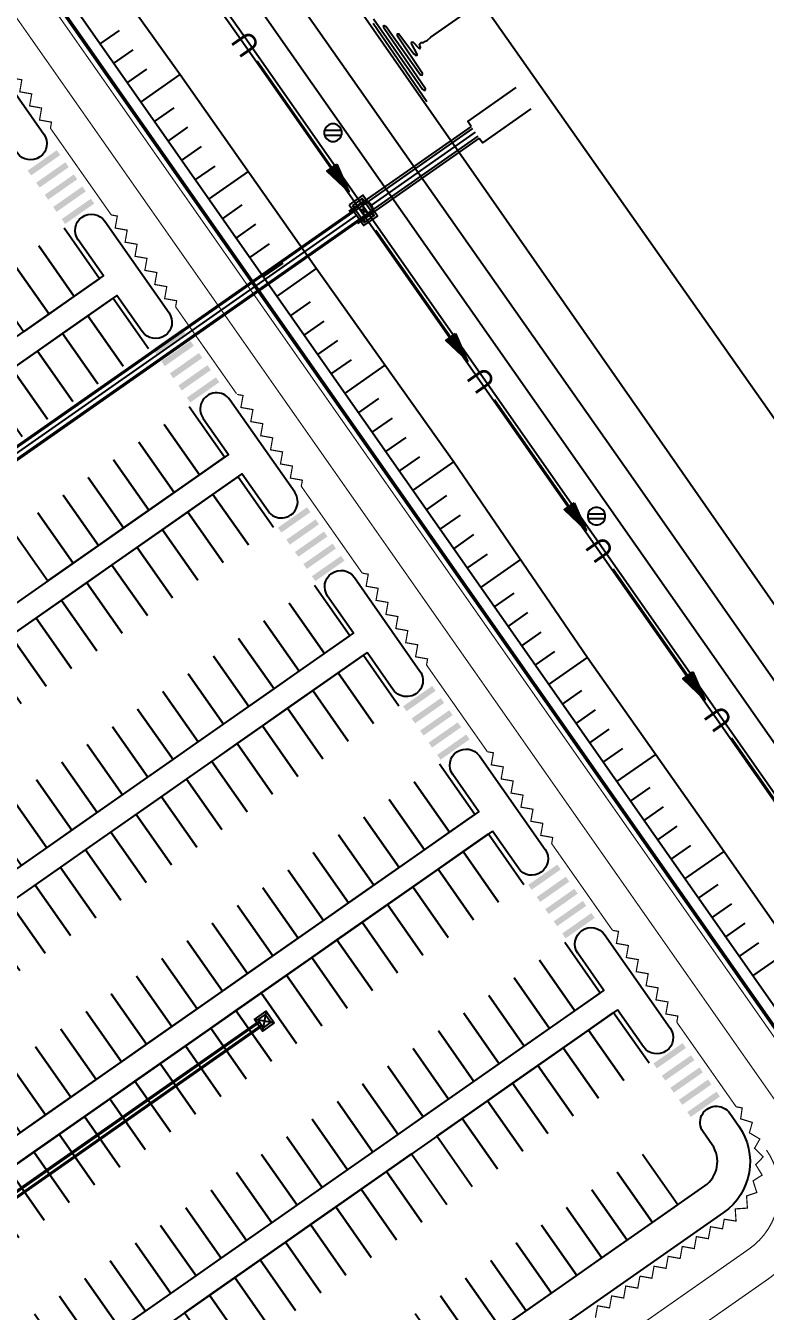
# Model space of a CAD drawing. Header units: millimetres. Extents: x 152904052 to 153933663, y 538271515 to 539240469.
# Drawn here: x 153390130 to 153452504, y 538803858 to 538912353 of the extents above; entities that cross this region are included whole.
import ezdxf
from ezdxf.enums import TextEntityAlignment as Align

# ---------------------------------------------------------------- set-up
doc = ezdxf.new("R2010")
doc.units = ezdxf.units.MM
doc.layers.add('SCHM', color=9, linetype='Continuous')
doc.styles.add('IIAC FONT', font='Gulim.ttf')

msp = doc.modelspace()

# ---------------------------------------------------------------- linework, layer by layer
at = {"layer": 'SCHM'}
for p, q in [((153396399, 538910811.2), (153398038.7, 538911959.3)), ((153397546.2, 538909172.9), (153399194.1, 538910326.8)), ((153398693.3, 538907534.6), (153400349.4, 538908694.2)), ((153399840.5, 538905896.3), (153403166.5, 538908225.2)), ((153400987.6, 538904258), (153402651.5, 538905423)), ((153402134.8, 538902619.7), (153403799.4, 538903785.3)), ((153403281.9, 538900981.4), (153404947.4, 538902147.5)), ((153404429.1, 538899343.1), (153406095.4, 538900509.8)), ((153405576.2, 538897704.8), (153408910.5, 538900039.4)), ((153406723.4, 538896066.4), (153408391.3, 538897234.3)), ((153407870.5, 538894428.1), (153409539.3, 538895596.6)), ((153409017.7, 538892789.8), (153410687.3, 538893958.9)), ((153410164.8, 538891151.5), (153411835.2, 538892321.2)), ((153411312, 538889513.2), (153414656.2, 538891854.9)), ((153412459.1, 538887874.9), (153414137.4, 538889050.1)), ((153413606.3, 538886236.6), (153415290.7, 538887416.1)), ((153414753.4, 538884598.3), (153416444, 538885782.1)), ((153415900.6, 538882960), (153417597.3, 538884148.1)), ((153417047.8, 538881321.7), (153420453.4, 538883706.4)), ((153418194.9, 538879683.4), (153419903.9, 538880880.1)), ((153419342.1, 538878045.1), (153421057.2, 538879246.1)), ((153420489.2, 538876406.8), (153422210.5, 538877612)), ((153421636.4, 538874768.5), (153423363.8, 538875978)), ((153422783.5, 538873130.2), (153426245.2, 538875554.1)), ((153423930.7, 538871491.9), (153425651.7, 538872696.9)), ((153425077.8, 538869853.6), (153426789, 538871051.8)), ((153426225, 538868215.3), (153427926.3, 538869406.6)), ((153427372.1, 538866577), (153429063.6, 538867761.4)), ((153428519.3, 538864938.7), (153431882.6, 538867293.7)), ((153429666.4, 538863300.4), (153431338.3, 538864471)), ((153430813.6, 538861662.1), (153432475.6, 538862825.8)), ((153431960.7, 538860023.8), (153433612.9, 538861180.6)), ((153433107.9, 538858385.5), (153434750.2, 538859535.4)), ((153434255, 538856747.2), (153437524, 538859036.1)), ((153435402.2, 538855108.8), (153437038.3, 538856254.5)), ((153436549.4, 538853470.5), (153438187.1, 538854617.3)), ((153437696.5, 538851832.2), (153439335.9, 538852980.2)), ((153438843.7, 538850193.9), (153440484.7, 538851343)), ((153439990.8, 538848555.6), (153443276.2, 538850856.1)), ((153441138, 538846917.3), (153442782.3, 538848068.7)), ((153442285.1, 538845279), (153443931.1, 538846431.5)), ((153443432.3, 538843640.7), (153445079.9, 538844794.4)), ((153444579.4, 538842002.4), (153446228.7, 538843157.2)), ((153445726.6, 538840364.1), (153449027.6, 538842675.5)), ((153446873.7, 538838725.8), (153448523.8, 538839881.2)), ((153448020.9, 538837087.5), (153449670.6, 538838242.6)), ((153449168, 538835449.2), (153450817.3, 538836604)), ((153450315.2, 538833810.9), (153451964.1, 538834965.5)), ((153451462.3, 538832172.6), (153454759.3, 538834481.1)), ((153410402.9, 538829180.7), (153410108.2, 538827509.4)), ((153410402.9, 538829180.7), (153410108.2, 538827509.4)), ((153368826.9, 538799641.6), (153409784.5, 538828320.4)), ((153369113.7, 538799232), (153410071.3, 538827910.8)), ((153411091.2, 538828197.7), (153409419.9, 538828492.4)), ((153411091.2, 538828197.7), (153409419.9, 538828492.4))]:
    msp.add_line(p, q, dxfattribs=at)
at = {"layer": 'SCHM', "ltscale": 10}
for p, q in [((153368884.2, 538799559.6), (153409841.8, 538828238.5)), ((153369056.3, 538799313.9), (153410013.9, 538827992.7))]:
    msp.add_line(p, q, dxfattribs=at)
at = {"layer": 'SCHM'}
for points in [[(153309206.5, 538922882.6), (153362041.8, 538959878.3), (153517431.3, 538737959.2), (153500636.4, 538637005.7), (153497846.8, 538615992.3), (153507779.6, 538601806.8), (153445728.8, 538558358.4)], [(153368480.6, 538957184.3), (153379914.4, 538940774.9), (153391533.7, 538924495.3), (153403166.5, 538908225.2), (153414656.2, 538891854.9), (153426245.2, 538875554.1), (153437524, 538859036.1), (153449027.6, 538842675.5), (153460487.6, 538826284.4), (153472057.4, 538809970.2), (153483327.8, 538793446.3), (153494806.5, 538777068.3), (153506223.5, 538760647.1), (153520027.1, 538740488.4), (153516130.8, 538718753.3)], [(153419467.4, 538912921.3), (153423600.5, 538907009.6), (153423716.5, 538906909), (153423824.1, 538906922.1), (153423834.3, 538907030), (153420365.7, 538912130.8), (153420317.2, 538912340.2), (153420350, 538912363.1), (153420539.7, 538912300.7), (153423413.7, 538908210.4), (153423553.2, 538908185.6), (153423606.3, 538908309.8), (153421495.6, 538911472.2), (153421481.8, 538911675.7), (153421605.1, 538911662.1), (153422853.1, 538909990.5), (153423020.9, 538909829.8), (153423156.4, 538909859.9), (153423140.3, 538909949.5), (153422654.1, 538910859.6), (153422690.6, 538910994.6), (153422801.9, 538910975.2), (153423253.8, 538910496.5), (153423374.9, 538910399.7), (153423439.4, 538910507.8), (153423349.4, 538910791.1), (153423473.4, 538910938.6), (153423681.2, 538910946), (153423859.2, 538911041.6), (153423976.5, 538911092.8), (153424299.1, 538911398), (153428562.2, 538914368.7)], [(153423955.3, 538905930.6), (153419447.2, 538912541.8)], [(153409651.2, 538909391.4), (153415960.5, 538900380.8)], [(153427698.8, 538903856.1), (153427412, 538904265.6), (153431507.7, 538907133.5)], [(153428387, 538902873.1), (153428673.8, 538902463.5), (153432769.6, 538905331.4)], [(153415326.8, 538903534.8), (153416765.9, 538903534.8)], [(153427698.8, 538903856.1), (153418676.7, 538897538.8)], [(153415324, 538903121.5), (153416768.7, 538903121.5)], [(153428387, 538902873.1), (153419365, 538896555.8)], [(153417699.9, 538897190.4), (153419522.8, 538896330.5)], [(153418519, 538897764), (153418703.6, 538895756.9)], [(153417914.9, 538896883.3), (153339287.7, 538841827.9)], [(153418488.5, 538896064.1), (153339861.3, 538841008.7)], [(153391240.3, 538893770.4), (153394222.9, 538889510.8), (153396352.7, 538891002.1), (153393370.1, 538895261.7)], [(153419663.8, 538895091.9), (153425973.2, 538886081.2)], [(153389110.5, 538892279.1), (153392093.1, 538888019.5), (153394222.9, 538889510.8), (153391240.3, 538893770.4)], [(153386980.7, 538890787.8), (153389963.3, 538886528.2), (153392093.1, 538888019.5), (153389110.5, 538892279.1)], [(153398352.6, 538883612.9), (153395370, 538887872.5), (153397499.8, 538889363.8), (153400482.4, 538885104.2)], [(153396222.8, 538882121.6), (153393240.2, 538886381.2), (153395370, 538887872.5), (153398352.6, 538883612.9)], [(153394093, 538880630.3), (153391110.4, 538884889.9), (153393240.2, 538886381.2), (153396222.8, 538882121.6)], [(153391963.2, 538879139), (153388980.6, 538883398.6), (153391110.4, 538884889.9), (153394093, 538880630.3)], [(153389833.4, 538877647.7), (153386850.8, 538881907.3), (153388980.6, 538883398.6), (153391963.2, 538879139)], [(153429664, 538880810.1), (153435973.4, 538871799.4)], [(153401794.1, 538878698), (153404776.7, 538874438.4), (153406906.5, 538875929.7), (153403923.9, 538880189.3)], [(153399664.3, 538877206.7), (153402646.9, 538872947.1), (153404776.7, 538874438.4), (153401794.1, 538878698)], [(153397534.5, 538875715.4), (153400517.1, 538871455.8), (153402646.9, 538872947.1), (153399664.3, 538877206.7)], [(153395404.7, 538874224.1), (153398387.3, 538869964.5), (153400517.1, 538871455.8), (153397534.5, 538875715.4)], [(153393274.9, 538872732.8), (153396257.5, 538868473.2), (153398387.3, 538869964.5), (153395404.7, 538874224.1)], [(153408906.4, 538868540.5), (153405923.8, 538872800.1), (153408053.6, 538874291.4), (153411036.2, 538870031.8)], [(153391145.1, 538871241.5), (153394127.7, 538866981.9), (153396257.5, 538868473.2), (153393274.9, 538872732.8)], [(153406776.6, 538867049.2), (153403794, 538871308.8), (153405923.8, 538872800.1), (153408906.4, 538868540.5)], [(153389015.3, 538869750.2), (153391997.9, 538865490.6), (153394127.7, 538866981.9), (153391145.1, 538871241.5)], [(153404646.8, 538865557.9), (153401664.2, 538869817.5), (153403794, 538871308.8), (153406776.6, 538867049.2)], [(153437550.8, 538871170.8), (153438990, 538871170.8)], [(153402517, 538864066.6), (153399534.4, 538868326.2), (153401664.2, 538869817.5), (153404646.8, 538865557.9)], [(153437548.1, 538870757.5), (153438992.7, 538870757.5)], [(153400387.3, 538862575.3), (153397404.7, 538866834.9), (153399534.4, 538868326.2), (153402517, 538864066.6)], [(153398257.5, 538861084), (153395274.9, 538865343.6), (153397404.7, 538866834.9), (153400387.3, 538862575.3)], [(153439664.2, 538866528.4), (153445973.5, 538857517.7)], [(153396127.7, 538859592.7), (153393145.1, 538863852.3), (153395274.9, 538865343.6), (153398257.5, 538861084)], [(153412347.9, 538863625.6), (153415330.5, 538859366), (153417460.3, 538860857.3), (153414477.7, 538865116.9)], [(153393997.9, 538858101.4), (153391015.3, 538862361), (153393145.1, 538863852.3), (153396127.7, 538859592.7)], [(153410218.1, 538862134.3), (153413200.7, 538857874.7), (153415330.5, 538859366), (153412347.9, 538863625.6)], [(153391868.1, 538856610.1), (153388885.5, 538860869.7), (153391015.3, 538862361), (153393997.9, 538858101.4)], [(153408088.3, 538860643), (153411070.9, 538856383.4), (153413200.7, 538857874.7), (153410218.1, 538862134.3)], [(153389738.3, 538855118.8), (153386755.7, 538859378.4), (153388885.5, 538860869.7), (153391868.1, 538856610.1)], [(153405958.5, 538859151.7), (153408941.1, 538854892.1), (153411070.9, 538856383.4), (153408088.3, 538860643)], [(153403828.7, 538857660.4), (153406811.3, 538853400.8), (153408941.1, 538854892.1), (153405958.5, 538859151.7)], [(153419460.2, 538853468.1), (153416477.6, 538857727.7), (153418607.4, 538859219), (153421590, 538854959.4)], [(153401698.9, 538856169.1), (153404681.5, 538851909.5), (153406811.3, 538853400.8), (153403828.7, 538857660.4)], [(153417330.4, 538851976.8), (153414347.8, 538856236.4), (153416477.6, 538857727.7), (153419460.2, 538853468.1)], [(153399569.1, 538854677.8), (153402551.7, 538850418.2), (153404681.5, 538851909.5), (153401698.9, 538856169.1)], [(153415200.6, 538850485.5), (153412218.1, 538854745.1), (153414347.8, 538856236.4), (153417330.4, 538851976.8)], [(153397439.3, 538853186.5), (153400421.9, 538848926.9), (153402551.7, 538850418.2), (153399569.1, 538854677.8)], [(153413070.9, 538848994.2), (153410088.3, 538853253.8), (153412218.1, 538854745.1), (153415200.6, 538850485.5)], [(153395309.5, 538851695.2), (153398292.1, 538847435.6), (153400421.9, 538848926.9), (153397439.3, 538853186.5)], [(153410941.1, 538847502.9), (153407958.5, 538851762.5), (153410088.3, 538853253.8), (153413070.9, 538848994.2)], [(153393179.7, 538850203.9), (153396162.3, 538845944.3), (153398292.1, 538847435.6), (153395309.5, 538851695.2)], [(153408811.3, 538846011.6), (153405828.7, 538850271.2), (153407958.5, 538851762.5), (153410941.1, 538847502.9)], [(153449664.4, 538852246.6), (153455973.7, 538843235.9)], [(153391049.9, 538848712.6), (153394032.5, 538844453), (153396162.3, 538845944.3), (153393179.7, 538850203.9)], [(153406681.5, 538844520.3), (153403698.9, 538848779.9), (153405828.7, 538850271.2), (153408811.3, 538846011.6)], [(153422901.7, 538848553.2), (153425884.3, 538844293.6), (153428014.1, 538845784.9), (153425031.5, 538850044.5)], [(153388920.1, 538847221.3), (153391902.7, 538842961.7), (153394032.5, 538844453), (153391049.9, 538848712.6)], [(153404551.7, 538843029), (153401569.1, 538847288.6), (153403698.9, 538848779.9), (153406681.5, 538844520.3)], [(153420771.9, 538847061.9), (153423754.5, 538842802.3), (153425884.3, 538844293.6), (153422901.7, 538848553.2)], [(153386790.3, 538845730), (153389772.9, 538841470.4), (153391902.7, 538842961.7), (153388920.1, 538847221.3)], [(153402421.9, 538841537.7), (153399439.3, 538845797.3), (153401569.1, 538847288.6), (153404551.7, 538843029)], [(153418642.1, 538845570.6), (153421624.7, 538841311), (153423754.5, 538842802.3), (153420771.9, 538847061.9)], [(153400292.1, 538840046.4), (153397309.5, 538844306), (153399439.3, 538845797.3), (153402421.9, 538841537.7)], [(153416512.3, 538844079.3), (153419494.9, 538839819.7), (153421624.7, 538841311), (153418642.1, 538845570.6)], [(153398162.3, 538838555.1), (153395179.7, 538842814.7), (153397309.5, 538844306), (153400292.1, 538840046.4)], [(153414382.5, 538842588), (153417365.1, 538838328.4), (153419494.9, 538839819.7), (153416512.3, 538844079.3)], [(153430014, 538838395.7), (153427031.4, 538842655.3), (153429161.2, 538844146.6), (153432143.8, 538839887)], [(153396032.5, 538837063.8), (153393049.9, 538841323.4), (153395179.7, 538842814.7), (153398162.3, 538838555.1)], [(153412252.7, 538841096.7), (153415235.3, 538836837.1), (153417365.1, 538838328.4), (153414382.5, 538842588)], [(153427884.2, 538836904.4), (153424901.7, 538841164), (153427031.4, 538842655.3), (153430014, 538838395.7)], [(153393902.7, 538835572.5), (153390920.1, 538839832.1), (153393049.9, 538841323.4), (153396032.5, 538837063.8)], [(153410122.9, 538839605.4), (153413105.5, 538835345.8), (153415235.3, 538836837.1), (153412252.7, 538841096.7)], [(153425754.5, 538835413.1), (153422771.9, 538839672.7), (153424901.7, 538841164), (153427884.2, 538836904.4)], [(153391772.9, 538834081.2), (153388790.3, 538838340.8), (153390920.1, 538839832.1), (153393902.7, 538835572.5)], [(153407993.1, 538838114.1), (153410975.7, 538833854.5), (153413105.5, 538835345.8), (153410122.9, 538839605.4)], [(153423624.7, 538833921.8), (153420642.1, 538838181.4), (153422771.9, 538839672.7), (153425754.5, 538835413.1)], [(153389643.1, 538832589.9), (153386660.5, 538836849.5), (153388790.3, 538838340.8), (153391772.9, 538834081.2)], [(153405863.3, 538836622.8), (153408845.9, 538832363.2), (153410975.7, 538833854.5), (153407993.1, 538838114.1)], [(153421494.9, 538832430.5), (153418512.3, 538836690.1), (153420642.1, 538838181.4), (153423624.7, 538833921.8)], [(153403733.5, 538835131.5), (153406716.1, 538830871.9), (153408845.9, 538832363.2), (153405863.3, 538836622.8)], [(153419365.1, 538830939.2), (153416382.5, 538835198.8), (153418512.3, 538836690.1), (153421494.9, 538832430.5)], [(153401603.7, 538833640.2), (153404586.3, 538829380.6), (153406716.1, 538830871.9), (153403733.5, 538835131.5)], [(153417235.3, 538829447.9), (153414252.7, 538833707.5), (153416382.5, 538835198.8), (153419365.1, 538830939.2)], [(153433455.5, 538833480.8), (153436438.1, 538829221.2), (153438567.9, 538830712.5), (153435585.3, 538834972.1)], [(153399473.9, 538832148.9), (153402456.5, 538827889.3), (153404586.3, 538829380.6), (153401603.7, 538833640.2)], [(153415105.5, 538827956.6), (153412122.9, 538832216.2), (153414252.7, 538833707.5), (153417235.3, 538829447.9)], [(153431325.7, 538831989.5), (153434308.3, 538827729.9), (153436438.1, 538829221.2), (153433455.5, 538833480.8)], [(153397344.2, 538830657.6), (153400326.8, 538826398), (153402456.5, 538827889.3), (153399473.9, 538832148.9)], [(153412975.7, 538826465.3), (153409993.1, 538830724.9), (153412122.9, 538832216.2), (153415105.5, 538827956.6)], [(153429195.9, 538830498.2), (153432178.5, 538826238.6), (153434308.3, 538827729.9), (153431325.7, 538831989.5)], [(153395214.4, 538829166.3), (153398197, 538824906.7), (153400326.8, 538826398), (153397344.2, 538830657.6)], [(153410845.9, 538824974), (153407863.3, 538829233.6), (153409993.1, 538830724.9), (153412975.7, 538826465.3)], [(153427066.1, 538829006.9), (153430048.7, 538824747.3), (153432178.5, 538826238.6), (153429195.9, 538830498.2)], [(153393084.6, 538827675), (153396067.2, 538823415.4), (153398197, 538824906.7), (153395214.4, 538829166.3)], [(153408716.1, 538823482.7), (153405733.5, 538827742.3), (153407863.3, 538829233.6), (153410845.9, 538824974)], [(153424936.3, 538827515.6), (153427918.9, 538823256), (153430048.7, 538824747.3), (153427066.1, 538829006.9)], [(153440567.9, 538823323.3), (153437585.3, 538827582.9), (153439715, 538829074.2), (153442697.6, 538824814.6)], [(153390954.8, 538826183.7), (153393937.4, 538821924.1), (153396067.2, 538823415.4), (153393084.6, 538827675)], [(153406586.3, 538821991.4), (153403603.7, 538826251), (153405733.5, 538827742.3), (153408716.1, 538823482.7)], [(153422806.5, 538826024.3), (153425789.1, 538821764.7), (153427918.9, 538823256), (153424936.3, 538827515.6)], [(153438438.1, 538821832), (153435455.5, 538826091.6), (153437585.3, 538827582.9), (153440567.9, 538823323.3)], [(153388825, 538824692.4), (153391807.6, 538820432.8), (153393937.4, 538821924.1), (153390954.8, 538826183.7)], [(153404456.5, 538820500.1), (153401473.9, 538824759.7), (153403603.7, 538826251), (153406586.3, 538821991.4)], [(153420676.7, 538824533), (153423659.3, 538820273.4), (153425789.1, 538821764.7), (153422806.5, 538826024.3)], [(153436308.3, 538820340.7), (153433325.7, 538824600.3), (153435455.5, 538826091.6), (153438438.1, 538821832)], [(153386695.2, 538823201.1), (153389677.8, 538818941.5), (153391807.6, 538820432.8), (153388825, 538824692.4)], [(153402326.7, 538819008.8), (153399344.1, 538823268.4), (153401473.9, 538824759.7), (153404456.5, 538820500.1)], [(153418546.9, 538823041.7), (153421529.5, 538818782.1), (153423659.3, 538820273.4), (153420676.7, 538824533)], [(153434178.5, 538818849.4), (153431195.9, 538823109), (153433325.7, 538824600.3), (153436308.3, 538820340.7)], [(153400196.9, 538817517.5), (153397214.3, 538821777.1), (153399344.1, 538823268.4), (153402326.7, 538819008.8)], [(153416417.1, 538821550.4), (153419399.7, 538817290.8), (153421529.5, 538818782.1), (153418546.9, 538823041.7)], [(153432048.7, 538817358.1), (153429066.1, 538821617.7), (153431195.9, 538823109), (153434178.5, 538818849.4)], [(153398067.1, 538816026.2), (153395084.5, 538820285.8), (153397214.3, 538821777.1), (153400196.9, 538817517.5)], [(153414287.3, 538820059.1), (153417269.9, 538815799.5), (153419399.7, 538817290.8), (153416417.1, 538821550.4)], [(153429918.9, 538815866.8), (153426936.3, 538820126.4), (153429066.1, 538821617.7), (153432048.7, 538817358.1)], [(153395937.3, 538814534.9), (153392954.7, 538818794.5), (153395084.5, 538820285.8), (153398067.1, 538816026.2)], [(153412157.6, 538818567.8), (153415140.1, 538814308.2), (153417269.9, 538815799.5), (153414287.3, 538820059.1)], [(153427789.1, 538814375.5), (153424806.5, 538818635.1), (153426936.3, 538820126.4), (153429918.9, 538815866.8)], [(153393807.5, 538813043.6), (153390824.9, 538817303.2), (153392954.7, 538818794.5), (153395937.3, 538814534.9)], [(153410027.8, 538817076.5), (153413010.4, 538812816.9), (153415140.1, 538814308.2), (153412157.6, 538818567.8)], [(153391677.7, 538811552.3), (153388695.1, 538815811.9), (153390824.9, 538817303.2), (153393807.5, 538813043.6)], [(153407898, 538815585.2), (153410880.6, 538811325.6), (153413010.4, 538812816.9), (153410027.8, 538817076.5)], [(153423529.5, 538811392.9), (153420546.9, 538815652.5), (153422676.7, 538817143.8), (153425659.3, 538812884.2)], [(153440009.3, 538815607.5), (153442991.9, 538811348), (153445121.7, 538812839.3), (153442139.1, 538817098.8)], [(153389547.9, 538810061), (153386565.3, 538814320.6), (153388695.1, 538815811.9), (153391677.7, 538811552.3)], [(153405768.2, 538814093.9), (153408750.8, 538809834.3), (153410880.6, 538811325.6), (153407898, 538815585.2)], [(153421399.7, 538809901.6), (153418417.1, 538814161.2), (153420546.9, 538815652.5), (153423529.5, 538811392.9)], [(153437879.5, 538814116.2), (153440862.1, 538809856.7), (153442991.9, 538811348), (153440009.3, 538815607.5)], [(153403638.4, 538812602.6), (153406621, 538808343), (153408750.8, 538809834.3), (153405768.2, 538814093.9)], [(153419269.9, 538808410.3), (153416287.3, 538812669.9), (153418417.1, 538814161.2), (153421399.7, 538809901.6)], [(153435749.7, 538812624.9), (153438732.3, 538808365.4), (153440862.1, 538809856.7), (153437879.5, 538814116.2)], [(153401508.6, 538811111.3), (153404491.2, 538806851.7), (153406621, 538808343), (153403638.4, 538812602.6)], [(153417140.1, 538806919), (153414157.5, 538811178.6), (153416287.3, 538812669.9), (153419269.9, 538808410.3)], [(153433619.9, 538811133.6), (153436602.5, 538806874.1), (153438732.3, 538808365.4), (153435749.7, 538812624.9)], [(153399378.8, 538809620), (153402361.4, 538805360.4), (153404491.2, 538806851.7), (153401508.6, 538811111.3)], [(153415010.3, 538805427.7), (153412027.7, 538809687.3), (153414157.5, 538811178.6), (153417140.1, 538806919)], [(153431490.1, 538809642.4), (153434472.7, 538805382.8), (153436602.5, 538806874.1), (153433619.9, 538811133.6)], [(153397249, 538808128.7), (153400231.6, 538803869.1), (153402361.4, 538805360.4), (153399378.8, 538809620)], [(153412880.5, 538803936.4), (153409897.9, 538808196), (153412027.7, 538809687.3), (153415010.3, 538805427.7)], [(153429360.3, 538808151.1), (153432342.9, 538803891.5), (153434472.7, 538805382.8), (153431490.1, 538809642.4)], [(153395119.2, 538806637.4), (153398101.8, 538802377.8), (153400231.6, 538803869.1), (153397249, 538808128.7)], [(153410750.7, 538802445.1), (153407768.1, 538806704.7), (153409897.9, 538808196), (153412880.5, 538803936.4)], [(153427230.6, 538806659.8), (153430213.2, 538802400.2), (153432342.9, 538803891.5), (153429360.3, 538808151.1)], [(153392989.4, 538805146.1), (153395972, 538800886.5), (153398101.8, 538802377.8), (153395119.2, 538806637.4)], [(153408620.9, 538800953.8), (153405638.3, 538805213.4), (153407768.1, 538806704.7), (153410750.7, 538802445.1)], [(153425100.8, 538805168.5), (153428083.4, 538800908.9), (153430213.2, 538802400.2), (153427230.6, 538806659.8)], [(153390859.6, 538803654.8), (153393842.2, 538799395.2), (153395972, 538800886.5), (153392989.4, 538805146.1)], [(153406491.1, 538799462.5), (153403508.5, 538803722.1), (153405638.3, 538805213.4), (153408620.9, 538800953.8)], [(153422971, 538803677.2), (153425953.6, 538799417.6), (153428083.4, 538800908.9), (153425100.8, 538805168.5)]]:
    msp.add_lwpolyline(points, dxfattribs=at)
at = {"layer": 'SCHM', "const_width": 300}
msp.add_lwpolyline([(153283005.5, 538466034.4), (153077550.5, 538759454.5), (153361796.3, 538958485.6), (153516377.8, 538737720.2), (153499645.1, 538637137.3)], dxfattribs=at)
at = {"layer": 'SCHM', "ltscale": 0.005, "const_width": 100}
for points in [[(153457518.1, 538820908.9), (153366376.8, 538951072.2)], [(153392215.4, 538903700.5), (153392306, 538904214.6), (153391293.2, 538904393.2), (153391471.8, 538905406), (153390459.1, 538905584.6), (153390637.6, 538906597.3), (153389624.9, 538906775.9), (153389803.4, 538907788.7), (153388790.7, 538907967.3), (153388969.2, 538908980), (153387956.5, 538909158.6), (153388135.1, 538910171.4), (153387122.3, 538910350), (153387300.9, 538911362.7), (153386807, 538911449.8)], [(153402769.2, 538888628.1), (153402859.8, 538889142.2), (153401847.1, 538889320.8), (153402025.6, 538890333.6), (153401012.9, 538890512.2), (153401191.4, 538891524.9), (153400178.7, 538891703.5), (153400357.2, 538892716.3), (153399344.5, 538892894.9), (153399523.1, 538893907.6), (153398510.3, 538894086.2), (153398688.9, 538895099), (153397676.1, 538895277.6), (153397854.7, 538896290.3), (153397360.8, 538896377.4)], [(153413371.8, 538873485), (153413462.5, 538873999.2), (153412449.7, 538874177.8), (153412628.3, 538875190.5), (153411615.5, 538875369.1), (153411794.1, 538876381.9), (153410781.3, 538876560.5), (153410959.9, 538877573.2), (153409947.2, 538877751.8), (153410125.7, 538878764.6), (153409113, 538878943.2), (153409291.5, 538879955.9), (153408278.8, 538880134.5), (153408457.3, 538881147.3), (153407963.5, 538881234.4)], [(153423934.1, 538858401.4), (153424024.8, 538858915.5), (153423012, 538859094.1), (153423190.6, 538860106.9), (153422177.8, 538860285.4), (153422356.4, 538861298.2), (153421343.6, 538861476.8), (153421522.2, 538862489.6), (153420509.4, 538862668.1), (153420688, 538863680.9), (153419675.3, 538863859.5), (153419853.8, 538864872.3), (153418841.1, 538865050.8), (153419019.6, 538866063.6), (153418525.8, 538866150.7)], [(153434487.9, 538843329), (153434578.6, 538843843.1), (153433565.8, 538844021.7), (153433744.4, 538845034.5), (153432731.6, 538845213.1), (153432910.2, 538846225.8), (153431897.4, 538846404.4), (153432076, 538847417.2), (153431063.3, 538847595.7), (153431241.8, 538848608.5), (153430229.1, 538848787.1), (153430407.6, 538849799.9), (153429394.9, 538849978.4), (153429573.5, 538850991.2), (153429079.6, 538851078.3)], [(153445041.7, 538828256.6), (153445132.4, 538828770.7), (153444119.6, 538828949.3), (153444298.2, 538829962.1), (153443285.4, 538830140.7), (153443464, 538831153.4), (153442451.3, 538831332), (153442629.8, 538832344.8), (153441617.1, 538832523.4), (153441795.6, 538833536.1), (153440782.9, 538833714.7), (153440961.4, 538834727.5), (153439948.7, 538834906), (153440127.3, 538835918.8), (153439633.4, 538836005.9)], [(153438176.7, 538803310.3), (153438355.3, 538804323.1), (153439368.1, 538804144.5), (153439546.6, 538805157.3), (153440559.4, 538804978.7), (153440738, 538805991.5), (153441750.8, 538805812.9), (153441929.3, 538806825.7)]]:
    msp.add_lwpolyline(points, dxfattribs=at)
at = {"layer": 'SCHM', "ltscale": 0.3, "const_width": 100}
for points in [[(153452850.5, 538806653.6, 0.41421356), (153455060.6, 538819188.2), (153367418.2, 538944354.6)], [(153328499, 538723244.1), (153451129.7, 538809111.1, 0.41421356), (153452603.2, 538817467.4)]]:
    msp.add_lwpolyline(points, format="xyb", dxfattribs=at)
at = {"layer": 'SCHM', "ltscale": 5}
msp.add_lwpolyline([(153497166.2, 538784784.6), (153496837.9, 538784556.1), (153483152.2, 538804227.6), (153437388.5, 538869568), (153408114.8, 538911416.4), (153391697.3, 538934653.6), (153392024, 538934884.4), (153408442.1, 538911646.5), (153437716.1, 538869797.5), (153483480.2, 538804456.6)], dxfattribs=at)
at = {"layer": 'SCHM', "ltscale": 0.0008}
for points in [[(153255751.7, 538819561.8, -1), (153258004.4, 538821139.2), (153260140.9, 538818087.8), (153386126.5, 538906303.9), (153383990, 538909355.2, -1), (153386242.6, 538910932.6), (153391662.9, 538903191.6, -1), (153389410.3, 538901614.2), (153387273.7, 538904665.6), (153261288.1, 538816449.5), (153263424.7, 538813398.2, -1), (153261172, 538811820.9)], [(153266305.5, 538804489.4, -1), (153268558.2, 538806066.8), (153270694.7, 538803015.4), (153396680.3, 538891231.5), (153394543.8, 538894282.8, -1), (153396796.4, 538895860.2), (153402216.7, 538888119.2, -1), (153399964.1, 538886541.8), (153397827.5, 538889593.2), (153271841.9, 538801377.1), (153273978.5, 538798325.8, -1), (153271725.8, 538796748.5)], [(153410567.2, 538871399, 1.0001704), (153412819.4, 538872976.1), (153407350.2, 538880787.8, 1), (153405097.6, 538879210.4), (153407234.1, 538876159.1), (153281248.6, 538787943), (153279112, 538790994.4, 1), (153276859.3, 538789417), (153282279.6, 538781676.1, 1), (153284532.3, 538783253.4), (153282395.7, 538786304.7), (153408381.3, 538874520.8)], [(153418935.1, 538859448.4), (153292949.5, 538771232.3), (153295086.1, 538768181, -1), (153292833.4, 538766603.7), (153287413.1, 538774344.6, -1), (153289665.8, 538775922), (153291802.4, 538772870.6), (153417787.9, 538861086.7), (153415594, 538864220, -1), (153417846.7, 538865797.3), (153423381.7, 538857892.5, -1), (153421129, 538856315.1)], [(153429488.9, 538844376), (153303503.3, 538756159.9), (153305639.9, 538753108.6, -1), (153303387.2, 538751531.3), (153297966.9, 538759272.2, -1), (153300219.6, 538760849.6), (153302356.2, 538757798.2), (153428341.8, 538846014.3), (153426147.8, 538849147.6, -1), (153428400.5, 538850724.9), (153433935.5, 538842820.1, -1), (153431682.8, 538841242.7)], [(153440042.7, 538829303.6), (153314057.1, 538741087.5), (153316193.7, 538738036.2, -1), (153313941, 538736458.9), (153308520.7, 538744199.9, -1), (153310773.4, 538745777.2), (153312910, 538742725.8), (153438895.6, 538830941.9), (153436701.6, 538834075.2, -1), (153438954.3, 538835652.5), (153444489.3, 538827747.7, -1), (153442236.6, 538826170.3)]]:
    msp.add_lwpolyline(points, format="xyb", close=True, dxfattribs=at)
at = {"layer": 'SCHM', "ltscale": 10}
for points in [[(153427819.2, 538903684), (153339350.8, 538841737.8)], [(153428266.6, 538903045.1), (153339798.2, 538841098.8)]]:
    msp.add_lwpolyline(points, dxfattribs=at)
at = {"layer": 'SCHM', "ltscale": 0.05, "const_width": 100}
for points in [[(153397353.4, 538896372.3), (153392215.4, 538903700.5)], [(153407907.2, 538881299.9), (153402769.2, 538888628.1)], [(153418509.9, 538866156.8), (153413371.8, 538873485)], [(153429072.2, 538851073.2), (153423934.1, 538858401.4)], [(153439626, 538836000.8), (153434487.9, 538843329)], [(153450050.2, 538821113.2), (153445041.7, 538828256.6)]]:
    msp.add_lwpolyline(points, dxfattribs=at)
at = {"layer": 'SCHM'}
for points in [[(153415929, 538904064.1), (153415705.9, 538903991.6), (153415516, 538903853.6), (153415378.1, 538903663.8), (153415305.6, 538903440.6), (153415305.6, 538903206), (153415378.1, 538902982.8), (153415516, 538902793), (153415705.9, 538902655.1), (153415929, 538902582.6), (153416163.7, 538902582.6), (153416386.9, 538902655.1), (153416576.7, 538902793), (153416714.6, 538902982.8), (153416787.1, 538903206), (153416787.1, 538903440.6), (153416714.6, 538903663.8), (153416576.7, 538903853.6), (153416386.9, 538903991.6), (153416163.7, 538904064.1)], [(153416370.1, 538900667.6), (153417382, 538898350.7), (153417394.4, 538898332.9), (153415545.6, 538900063.7), (153415533.1, 538900081.5), (153416370.1, 538900667.6)], [(153416354.1, 538900576.7), (153417257.3, 538898528.8), (153415641.8, 538900078), (153416354.1, 538900576.7)], [(153416325.6, 538900503.7), (153417107.7, 538898742.5), (153415720.1, 538900079.8), (153416325.6, 538900503.7)], [(153416309.6, 538900412.9), (153416958, 538898956.1), (153415793.1, 538900051.3), (153416309.6, 538900412.9)], [(153416268.6, 538900357.7), (153416820.9, 538899152), (153415859, 538900070.9), (153416268.6, 538900357.7)], [(153416270.4, 538900279.3), (153416671.2, 538899365.7), (153415949.9, 538900054.8), (153416270.4, 538900279.3)], [(153416241.9, 538900206.3), (153416521.6, 538899579.4), (153416010.4, 538900044.2), (153416241.9, 538900206.3)], [(153416225.9, 538900115.4), (153416384.4, 538899775.3), (153416101.2, 538900028.2), (153416225.9, 538900115.4)], [(153416202.7, 538900072.7), (153416234.8, 538899989), (153416167.1, 538900047.8), (153416202.7, 538900072.7)], [(153417421.3, 538897239.5), (153418654.5, 538895478.4), (153419801.3, 538896281.4), (153418568.1, 538898042.5)], [(153417699.9, 538897190.4), (153418703.6, 538895756.9), (153419522.8, 538896330.5), (153418519, 538897764)], [(153426382.7, 538886368), (153427394.6, 538884051.1), (153427407.1, 538884033.3), (153425563.6, 538885794.4), (153426382.7, 538886368)], [(153426354.3, 538886295), (153427257.5, 538884247), (153425641.9, 538885796.2), (153426354.3, 538886295)], [(153426325.8, 538886221.9), (153427107.8, 538884460.7), (153425720.3, 538885798), (153426325.8, 538886221.9)], [(153426309.8, 538886131.1), (153426958.2, 538884674.4), (153425811.1, 538885782), (153426309.8, 538886131.1)], [(153426299.1, 538886070.6), (153426821.1, 538884870.3), (153425871.7, 538885771.3), (153426299.1, 538886070.6)], [(153426270.6, 538885997.5), (153426671.4, 538885084), (153425950.1, 538885773.1), (153426270.6, 538885997.5)], [(153426242.1, 538885924.5), (153426521.8, 538885297.7), (153426028.4, 538885774.9), (153426242.1, 538885924.5)], [(153426243.9, 538885846.2), (153426384.6, 538885493.5), (153426101.4, 538885746.4), (153426243.9, 538885846.2)], [(153426202.9, 538885790.9), (153426235, 538885707.2), (153426167.3, 538885766), (153426202.9, 538885790.9)], [(153436382.9, 538872086.2), (153437394.8, 538869769.4), (153437407.3, 538869751.6), (153435576.2, 538871494.8), (153435563.8, 538871512.7), (153436382.9, 538872086.2)], [(153436354.4, 538872013.2), (153437257.7, 538869965.3), (153435642.1, 538871514.4), (153436354.4, 538872013.2)], [(153436326, 538871940.2), (153437108, 538870178.9), (153435720.5, 538871516.2), (153436326, 538871940.2)], [(153436309.9, 538871849.4), (153436970.9, 538870374.8), (153435811.3, 538871500.2), (153436309.9, 538871849.4)], [(153436299.3, 538871788.8), (153436821.3, 538870588.5), (153435871.9, 538871489.5), (153436299.3, 538871788.8)], [(153436270.8, 538871715.8), (153436671.6, 538870802.2), (153435950.2, 538871491.3), (153436270.8, 538871715.8)], [(153436242.3, 538871642.8), (153436534.5, 538870998.1), (153436028.6, 538871493.1), (153436242.3, 538871642.8)], [(153436244.1, 538871564.4), (153436384.8, 538871211.8), (153436101.6, 538871464.6), (153436244.1, 538871564.4)], [(153436215.6, 538871491.4), (153436235.2, 538871425.5), (153436180, 538871466.4), (153436215.6, 538871491.4)], [(153438153.1, 538871700.1), (153437929.9, 538871627.6), (153437740.1, 538871489.7), (153437602.1, 538871299.8), (153437529.6, 538871076.7), (153437529.6, 538870842), (153437602.1, 538870618.9), (153437740.1, 538870429), (153437929.9, 538870291.1), (153438153.1, 538870218.6), (153438387.7, 538870218.6), (153438610.9, 538870291.1), (153438800.7, 538870429), (153438938.7, 538870618.9), (153439011.2, 538870842), (153439011.2, 538871076.7), (153438938.7, 538871299.8), (153438800.7, 538871489.7), (153438610.9, 538871627.6), (153438387.7, 538871700.1)], [(153446400.9, 538857816.9), (153447395, 538855487.6), (153447407.5, 538855469.8), (153445576.4, 538857213.1), (153445564, 538857230.9), (153446400.9, 538857816.9)], [(153446354.6, 538857731.5), (153447257.9, 538855683.5), (153445642.3, 538857232.7), (153446354.6, 538857731.5)], [(153446326.2, 538857658.4), (153447108.2, 538855897.2), (153445720.7, 538857234.5), (153446326.2, 538857658.4)], [(153446327.9, 538857580.1), (153446971.1, 538856093.1), (153445811.5, 538857218.5), (153446327.9, 538857580.1)], [(153446299.5, 538857507), (153446821.4, 538856306.8), (153445889.9, 538857220.3), (153446299.5, 538857507)], [(153446271, 538857434), (153446671.8, 538856520.5), (153445950.4, 538857209.6), (153446271, 538857434)], [(153446260.3, 538857373.5), (153446534.7, 538856716.3), (153446028.8, 538857211.4), (153446260.3, 538857373.5)], [(153446244.3, 538857282.6), (153446385, 538856930), (153446119.6, 538857195.4), (153446244.3, 538857282.6)], [(153446215.8, 538857209.6), (153446235.4, 538857143.7), (153446180.2, 538857184.7), (153446215.8, 538857209.6)], [(153411091.2, 538828197.7), (153410108.2, 538827509.4), (153409419.9, 538828492.4), (153410402.9, 538829180.7)], [(153410812.6, 538828246.8), (153410157.3, 538827787.9), (153409698.4, 538828443.2), (153410353.8, 538828902.1)]]:
    msp.add_lwpolyline(points, close=True, dxfattribs=at)
at = {"layer": 'SCHM', "ltscale": 5, "flags": 128}
for points in [[(153428042.9, 538903364.6), (153419225.7, 538897190.7)], [(153417996.9, 538896330.3), (153339656.4, 538841475.7)]]:
    msp.add_lwpolyline(points, dxfattribs=at)
at = {"layer": 'SCHM', "ltscale": 0.0008}
msp.add_lwpolyline([(153322013.7, 538729724.1, 0.41547649), (153325576.8, 538729133), (153447401.5, 538814435.6, 0.41421356), (153448015.4, 538817917.4), (153447255.4, 538819002.8, -1), (153449508.1, 538820580.1), (153450268.1, 538819494.7, -0.41421356), (153448978.8, 538812182.9), (153327091.5, 538726836.5, -0.40923242), (153319775.4, 538728126.5), (153319074.5, 538729127.5, -1), (153321327.2, 538730704.8), (153322020.1, 538729715.2)], format="xyb", dxfattribs=at)
at = {"layer": 'SCHM', "ltscale": 0.005}
msp.add_lwpolyline([(153441929.3, 538806825.7, 100, 100, 0), (153442942.1, 538806647.1, 100, 100, 0), (153443120.7, 538807659.9, 100, 100, 0), (153444133.5, 538807481.3, 100, 100, 0), (153444312, 538808494.1, 100, 100, 0), (153445324.8, 538808315.5, 100, 100, 0), (153445503.4, 538809328.3, 100, 100, 0), (153446516.2, 538809149.7, 100, 100, 0), (153446694.7, 538810162.5, 100, 100, 0), (153447707.5, 538809983.9, 100, 100, 0), (153447886.1, 538810996.6, 100, 100, 0), (153448898.8, 538810818.1, 100, 100, 0), (153449041.1, 538811624.6, 100, 100, 0), (153450038.6, 538811472.6, 100, 100, 0), (153449969.7, 538812498.7, 100, 100, 0), (153450995.8, 538812567.6, 100, 100, 0), (153450927, 538813593.6, 100, 100, 0), (153451786.6, 538813885.1, 100, 100, 0), (153451474.3, 538814864.9, 100, 100, 0), (153452239.2, 538815353.5, 100, 100, 0), (153451701.6, 538816230.1, 100, 100, 0), (153452327.5, 538816887.5, 100, 100, 0), (153451595.8, 538817610.1, 100, 100, 0), (153452046.3, 538818398.1, 100, 100, 0), (153451163, 538818924.8, 100, 100, 0), (153451411.9, 538819797.6, 100, 100, 0), (153450428.3, 538820097.7, 100, 100, 0), (153450556.8, 538821023.9, 100, 100, 0), (153450050.2, 538821113.2, 0, 0, 0)], format="xyseb", dxfattribs=at)
at = {"layer": 'SCHM', "ltscale": 0.3, "const_width": 100}
msp.add_lwpolyline([(153452850.5, 538806653.6), (153330219.7, 538720786.6)], dxfattribs=at)
at = {"layer": 'SCHM'}
for points in [[(153605671.7, 538661119.6, 0), (153586460.4, 538688420.7, 0), (153560864.3, 538725554.7, 0), (153542852.3, 538750871.7, 0), (153512591.2, 538794296.6, 0), (153496620.2, 538817330.6, 0), (153452331.1, 538880530.5, 0), (153423575, 538921468.5, 0), (153406889, 538945321.5, 0), (153380776, 538982784.4, 0), (153359219.9, 539013642.4, 0)], [(153522817.3, 538753249.6, 0), (153521322.3, 538756701.6, 0), (153519829.3, 538760017.6, 0), (153516272.3, 538765824.6, 0), (153508820.2, 538777798.6, 0), (153485677.2, 538810687.6, 0), (153441360.1, 538874115.5, 0), (153412937.1, 538914633.5, 0), (153370333, 538975620.4, 0), (153349016.9, 539005983.4, 0), (153344710.2, 539012382.3, 0)], [(153523383.3, 538731291.6, 0), (153521562.3, 538745249.6, 0), (153521183.3, 538747837.6, 0), (153520611.3, 538750462.6, 0), (153519682.3, 538752996.6, 0), (153518897.3, 538754861.6, 0), (153517595.3, 538757801.6, 0), (153516728.3, 538759372.6, 0), (153514167.3, 538763688.6, 0), (153512064.3, 538767102.6, 0), (153506227.2, 538776319.6, 0), (153483314.2, 538808904.6, 0), (153438953.1, 538872268.5, 0), (153410463.1, 538912896.5, 0), (153367807, 538973919.4, 0), (153347229.9, 539004335.4, 0), (153342732.4, 539010997.4, 0)], [(153595932.4, 538660118.7, 0), (153589993.4, 538667692.7, 0), (153579641.4, 538683515.7, 0), (153558123.3, 538714318.7, 0), (153553293.3, 538720573.7, 0), (153535150.3, 538746908.6, 0), (153505170.2, 538789297.6, 0), (153488580.2, 538812767.6, 0), (153444420.1, 538876207.5, 0), (153416296, 538916579.5, 0), (153373419, 538977884.4, 0), (153351708.9, 539008691.4, 0)]]:
    msp.add_polyline3d(points, dxfattribs=at)
for points in [[(153390584.1, 538899719.9), (153393041.5, 538901440.7), (153390297.3, 538900129.5), (153392754.7, 538901850.2)], [(153391301, 538898696), (153393758.5, 538900416.7), (153391014.2, 538899105.6), (153393471.7, 538900826.3)], [(153392018, 538897672.1), (153394475.5, 538899392.8), (153391731.2, 538898081.6), (153394188.7, 538899802.4)], [(153392735, 538896648.1), (153395192.4, 538898368.8), (153392448.2, 538897057.7), (153394905.6, 538898778.4)], [(153393451.9, 538895624.2), (153395909.4, 538897344.9), (153393165.2, 538896033.7), (153395622.6, 538897754.5)], [(153401137.9, 538884647.5), (153403595.3, 538886368.3), (153400851.1, 538885057.1), (153403308.5, 538886777.8)], [(153401854.8, 538883623.6), (153404312.3, 538885344.3), (153401568.1, 538884033.2), (153404025.5, 538885753.9)], [(153402571.8, 538882599.7), (153405029.3, 538884320.4), (153402285, 538883009.2), (153404742.5, 538884730)], [(153403288.8, 538881575.7), (153405746.2, 538883296.4), (153403002, 538881985.3), (153405459.4, 538883706)], [(153404005.8, 538880551.8), (153406463.2, 538882272.5), (153403719, 538880961.4), (153406176.4, 538882682.1)], [(153411687.4, 538869580.7), (153414144.8, 538871301.5), (153411400.6, 538869990.2), (153413858, 538871711.1)], [(153412404.5, 538868556.8), (153414861.8, 538870277.6), (153412117.6, 538868966.3), (153414575, 538870687.2)], [(153413121.5, 538867532.9), (153415578.8, 538869253.7), (153412834.7, 538867942.4), (153415292, 538869663.3)], [(153413838.5, 538866509), (153416295.9, 538868229.8), (153413551.7, 538866918.5), (153416009.1, 538868639.4)], [(153414555.6, 538865485.1), (153417012.9, 538867205.9), (153414268.7, 538865894.6), (153416726.1, 538867615.5)], [(153422245.5, 538854502.7), (153424702.9, 538856223.5), (153421958.7, 538854912.3), (153424416.2, 538856633)], [(153422962.5, 538853478.8), (153425419.9, 538855199.5), (153422675.7, 538853888.4), (153425133.1, 538855609.1)], [(153423679.4, 538852454.9), (153426136.9, 538854175.6), (153423392.6, 538852864.4), (153425850.1, 538854585.2)], [(153424396.4, 538851430.9), (153426853.9, 538853151.6), (153424109.6, 538851840.5), (153426567.1, 538853561.2)], [(153425113.4, 538850407), (153427570.8, 538852127.7), (153424826.6, 538850816.6), (153427284, 538852537.3)], [(153432799.3, 538839430.3), (153435256.7, 538841151.1), (153432512.5, 538839839.9), (153434970, 538841560.6)], [(153433516.3, 538838406.4), (153435973.7, 538840127.1), (153433229.5, 538838816), (153435686.9, 538840536.7)], [(153434233.2, 538837382.5), (153436690.7, 538839103.2), (153433946.4, 538837792), (153436403.9, 538839512.8)], [(153434950.2, 538836358.5), (153437407.7, 538838079.3), (153434663.4, 538836768.1), (153437120.9, 538838488.8)], [(153435667.2, 538835334.6), (153438124.6, 538837055.3), (153435380.4, 538835744.2), (153437837.8, 538837464.9)], [(153443353.1, 538824357.9), (153445810.6, 538826078.7), (153443066.3, 538824767.5), (153445523.8, 538826488.3)], [(153444070.1, 538823334), (153446527.5, 538825054.7), (153443783.3, 538823743.6), (153446240.7, 538825464.3)], [(153444787, 538822310.1), (153447244.5, 538824030.8), (153444500.2, 538822719.6), (153446957.7, 538824440.4)], [(153445504, 538821286.1), (153447961.5, 538823006.9), (153445217.2, 538821695.7), (153447674.7, 538823416.4)], [(153446221, 538820262.2), (153448678.4, 538821982.9), (153445934.2, 538820671.8), (153448391.6, 538822392.5)]]:
    msp.add_solid(points, dxfattribs=at)

# ---------------------------------------------------------------- texts
at = {"layer": 'SCHM', "style": 'IIAC FONT'}
for p in [(153408662.8, 538910802.9), (153418529.1, 538896712.4), (153428535.6, 538882421.7), (153438535.7, 538868140), (153448535.9, 538853858.2)]:
    msp.add_text('U', height=1918.8, rotation=125.000001, dxfattribs=at).set_placement(p, align=Align.MIDDLE_CENTER)

doc.saveas('drawing.dxf')
